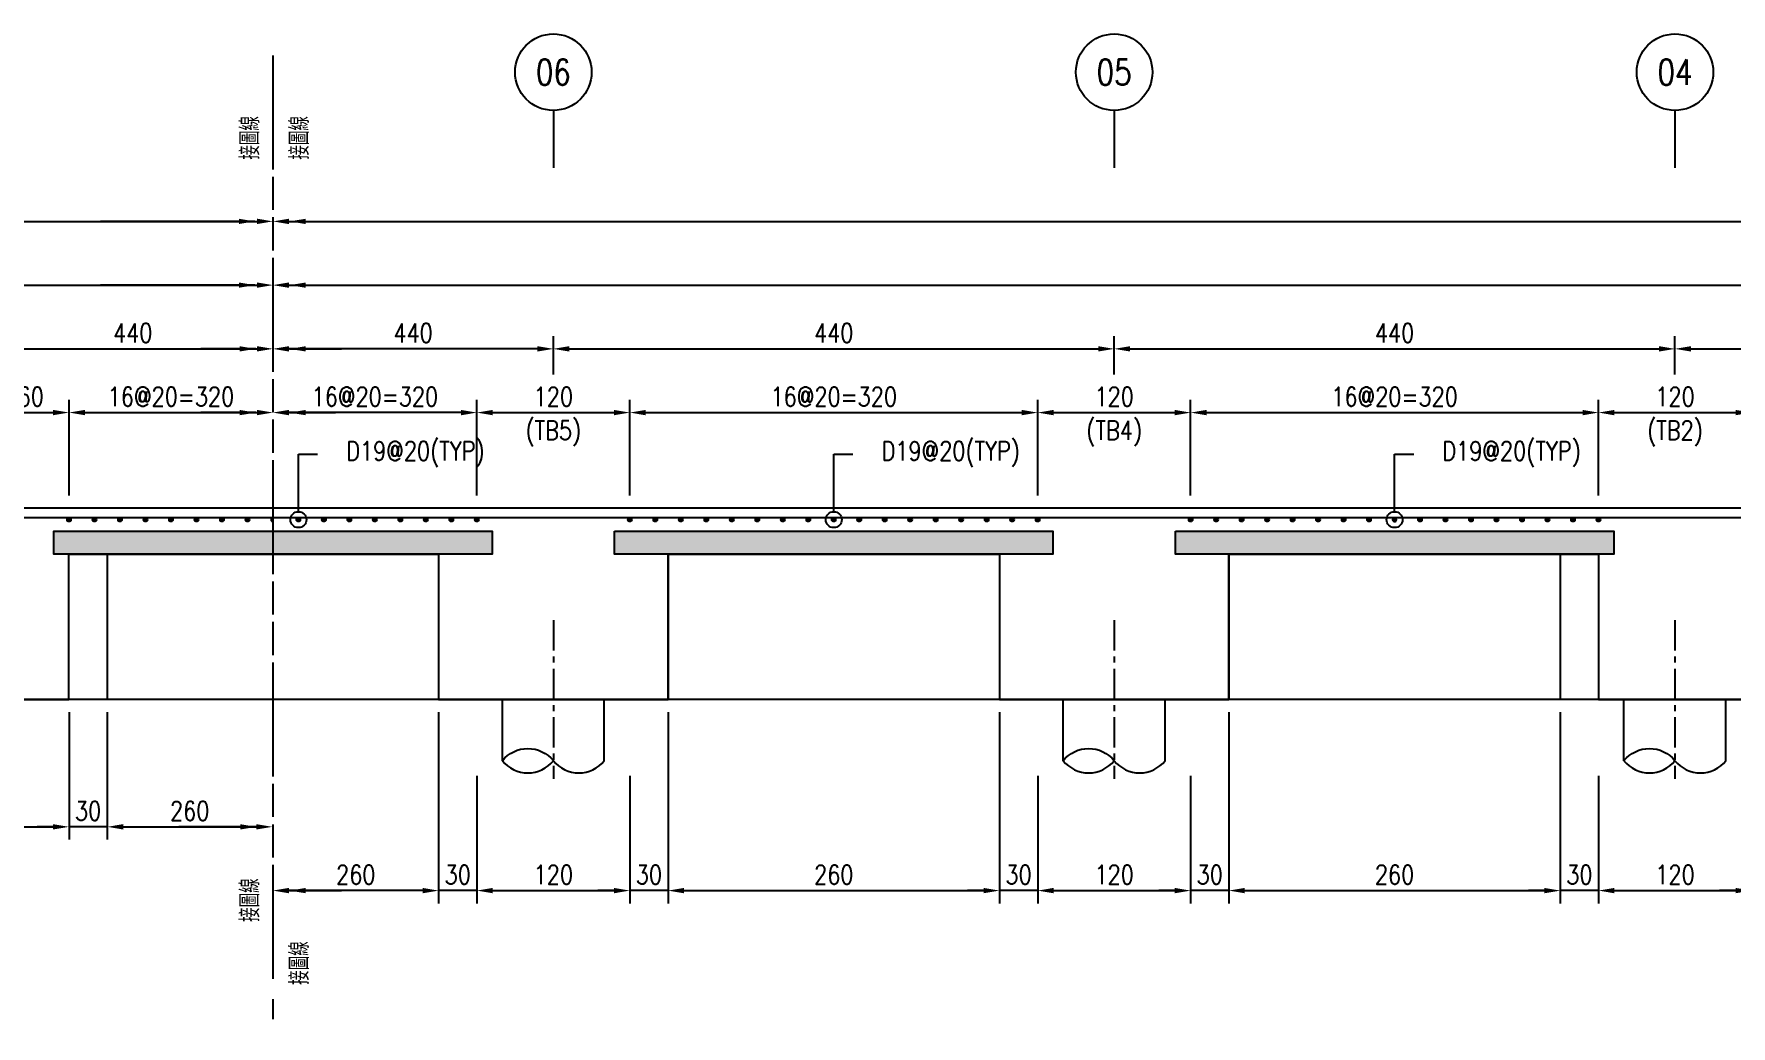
# Model space of a CAD drawing. Extents: x -791 to 13121, y -31587 to 2944.
# Drawn here: x 9637 to 10968, y 909 to 1688 of the extents above; entities that cross this region are included whole.
import ezdxf
from ezdxf import colors
from ezdxf.entities.mleader import LeaderData, LeaderLine
from ezdxf.enums import TextEntityAlignment as Align
from ezdxf.math import Vec2, Vec3

# ---------------------------------------------------------------- set-up
doc = ezdxf.new("R2010")
doc.units = 0
doc.header["$LTSCALE"] = 0.05
doc.linetypes.add('CENTER', pattern=[50.8, 31.75, -6.35, 6.35, -6.35])
doc.linetypes.add('PHANTOM', pattern=[63.5, 31.75, -6.35, 6.35, -6.35, 6.35, -6.35])
doc.layers.get('0').update_dxf_attribs({"linetype": 'CONTINUOUS'})
doc.layers.get('Defpoints').update_dxf_attribs({"linetype": 'CONTINUOUS'})
for name, color, linetype in [('HB_0', 7, 'CONTINUOUS'), ('HB_DIM', 1, 'CONTINUOUS'), ('HB_ReBar', 3, 'CONTINUOUS'), ('HB_SYMBOLS', 7, 'CONTINUOUS'), ('HB_TXT_CTEXT', 2, 'CONTINUOUS'), ('底圖', 7, 'CONTINUOUS'), ('預鑄版_HATCH', 253, 'CONTINUOUS')]:
    doc.layers.add(name, color=color, linetype=linetype)
doc.styles.get("Standard").update_dxf_attribs({"font": 'ROMANS.shx', "width": 0.8, "bigfont": 'lchinap.shx'})
doc.dimstyles.new('50cm', dxfattribs={"dimscale": 5, "dimtxt": 3, "dimasz": 2.5, "dimexe": 2, "dimexo": 2, "dimgap": 1, "dimtad": 1, "dimdsep": 46, "dimtxsty": 'Standard', "dimcen": 0, "dimclrt": 2, "dimadec": 0, "dimazin": 0, "dimtfac": 1, "dimtix": 1, "dimtmove": 2, "dimatfit": 3, "dimfxl": 0, "dimtolj": 1, "dimtzin": 0, "dimarcsym": 0})

# ---------------------------------------------------------------- blocks, each defined once
blk = doc.blocks.new('gr_t')
at = {"layer": 'HB_SYMBOLS', "color": 4, "linetype": 'Continuous'}
blk.add_line((0, -6), (0, -15), dxfattribs=at)
blk.add_circle((0, 0), 6, dxfattribs=at)
at = {"layer": 'HB_SYMBOLS', "color": 4, "linetype": 'Continuous', "width": 0.8}
blk.add_attdef('A', text='', height=4.5, dxfattribs=at).set_placement((0, 0), align=Align.MIDDLE)
blk = doc.blocks.new('*D1874')
at = {"layer": 'Defpoints', "color": 0}
for p in [(1100, 275), (660, 245), (1100, 245)]:
    blk.add_point(p, dxfattribs=at)
at = {"layer": 'HB_DIM', "color": 0, "lineweight": -2}
for p, q in [((660, 255), (660, 285)), ((1100, 255), (1100, 285)), ((672.5, 275), (1087.5, 275))]:
    blk.add_line(p, q, dxfattribs=at)
at = {"layer": 'HB_DIM', "color": 0}
for points in [[(672.5, 277.1), (672.5, 272.9), (660, 275)], [(1087.5, 277.1), (1087.5, 272.9), (1100, 275)]]:
    blk.add_solid(points, dxfattribs=at)
at = {"layer": 'HB_DIM', "color": 2, "insert": (880, 287.5), "char_height": 15, "attachment_point": 5}
blk.add_mtext('\\A1;440', dxfattribs=at)
blk = doc.blocks.new('*D1875')
at = {"layer": 'Defpoints', "color": 0}
for p in [(660, 275), (220, 245), (660, 245)]:
    blk.add_point(p, dxfattribs=at)
at = {"layer": 'HB_DIM', "color": 0, "lineweight": -2}
for p, q in [((220, 255), (220, 285)), ((660, 255), (660, 285)), ((232.5, 275), (647.5, 275))]:
    blk.add_line(p, q, dxfattribs=at)
at = {"layer": 'HB_DIM', "color": 0}
for points in [[(232.5, 277.1), (232.5, 272.9), (220, 275)], [(647.5, 277.1), (647.5, 272.9), (660, 275)]]:
    blk.add_solid(points, dxfattribs=at)
at = {"layer": 'HB_DIM', "color": 2, "insert": (440, 287.5), "char_height": 15, "attachment_point": 5}
blk.add_mtext('\\A1;440', dxfattribs=at)
blk = doc.blocks.new('*D1876')
at = {"layer": 'Defpoints', "color": 0}
for p in [(160, -50), (280, -50), (280, -150)]:
    blk.add_point(p, dxfattribs=at)
at = {"layer": 'HB_DIM', "color": 0, "lineweight": -2}
for p, q in [((160, -60), (160, -160)), ((280, -60), (280, -160)), ((172.5, -150), (267.5, -150))]:
    blk.add_line(p, q, dxfattribs=at)
at = {"layer": 'HB_DIM', "color": 0}
for points in [[(172.5, -147.9), (172.5, -152.1), (160, -150)], [(267.5, -147.9), (267.5, -152.1), (280, -150)]]:
    blk.add_solid(points, dxfattribs=at)
at = {"layer": 'HB_DIM', "color": 2, "insert": (220, -137.5), "char_height": 15, "attachment_point": 5}
blk.add_mtext('\\A1;120', dxfattribs=at)
blk = doc.blocks.new('*D1877')
at = {"layer": 'Defpoints', "color": 0}
for p in [(130, 0), (160, -50), (130, -150)]:
    blk.add_point(p, dxfattribs=at)
at = {"layer": 'HB_DIM', "color": 0, "lineweight": -2}
for p, q in [((130, -10), (130, -160)), ((160, -60), (160, -160)), ((117.5, -150), (105, -150)), ((160, -150), (130, -150)), ((172.5, -150), (185, -150))]:
    blk.add_line(p, q, dxfattribs=at)
at = {"layer": 'HB_DIM', "color": 0}
for points in [[(117.5, -147.9), (117.5, -152.1), (130, -150)], [(172.5, -147.9), (172.5, -152.1), (160, -150)]]:
    blk.add_solid(points, dxfattribs=at)
at = {"layer": 'HB_DIM', "color": 2, "insert": (145, -137.5), "char_height": 15, "attachment_point": 5}
blk.add_mtext('\\A1;30', dxfattribs=at)
blk = doc.blocks.new('*D1878')
at = {"layer": 'Defpoints', "color": 0}
for p in [(310, 0), (280, -50), (280, -150)]:
    blk.add_point(p, dxfattribs=at)
at = {"layer": 'HB_DIM', "color": 0, "lineweight": -2}
for p, q in [((310, -10), (310, -160)), ((280, -60), (280, -160)), ((267.5, -150), (255, -150)), ((310, -150), (280, -150)), ((322.5, -150), (335, -150))]:
    blk.add_line(p, q, dxfattribs=at)
at = {"layer": 'HB_DIM', "color": 0}
for points in [[(267.5, -147.9), (267.5, -152.1), (280, -150)], [(322.5, -147.9), (322.5, -152.1), (310, -150)]]:
    blk.add_solid(points, dxfattribs=at)
at = {"layer": 'HB_DIM', "color": 2, "insert": (295, -137.5), "char_height": 15, "attachment_point": 5}
blk.add_mtext('\\A1;30', dxfattribs=at)
blk = doc.blocks.new('*D1879')
at = {"layer": 'Defpoints', "color": 0}
for p in [(600, -50), (720, -50), (720, -150)]:
    blk.add_point(p, dxfattribs=at)
at = {"layer": 'HB_DIM', "color": 0, "lineweight": -2}
for p, q in [((600, -60), (600, -160)), ((720, -60), (720, -160)), ((612.5, -150), (707.5, -150))]:
    blk.add_line(p, q, dxfattribs=at)
at = {"layer": 'HB_DIM', "color": 0}
for points in [[(612.5, -147.9), (612.5, -152.1), (600, -150)], [(707.5, -147.9), (707.5, -152.1), (720, -150)]]:
    blk.add_solid(points, dxfattribs=at)
at = {"layer": 'HB_DIM', "color": 2, "insert": (660, -137.5), "char_height": 15, "attachment_point": 5}
blk.add_mtext('\\A1;120', dxfattribs=at)
blk = doc.blocks.new('*D1880')
at = {"layer": 'Defpoints', "color": 0}
for p in [(570, 0), (600, -50), (570, -150)]:
    blk.add_point(p, dxfattribs=at)
at = {"layer": 'HB_DIM', "color": 0, "lineweight": -2}
for p, q in [((570, -10), (570, -160)), ((600, -60), (600, -160)), ((557.5, -150), (545, -150)), ((600, -150), (570, -150)), ((612.5, -150), (625, -150))]:
    blk.add_line(p, q, dxfattribs=at)
at = {"layer": 'HB_DIM', "color": 0}
for points in [[(557.5, -147.9), (557.5, -152.1), (570, -150)], [(612.5, -147.9), (612.5, -152.1), (600, -150)]]:
    blk.add_solid(points, dxfattribs=at)
at = {"layer": 'HB_DIM', "color": 2, "insert": (585, -137.5), "char_height": 15, "attachment_point": 5}
blk.add_mtext('\\A1;30', dxfattribs=at)
blk = doc.blocks.new('*D1881')
at = {"layer": 'Defpoints', "color": 0}
for p in [(750, 0), (720, -50), (720, -150)]:
    blk.add_point(p, dxfattribs=at)
at = {"layer": 'HB_DIM', "color": 0, "lineweight": -2}
for p, q in [((750, -10), (750, -160)), ((720, -60), (720, -160)), ((707.5, -150), (695, -150)), ((750, -150), (720, -150)), ((762.5, -150), (775, -150))]:
    blk.add_line(p, q, dxfattribs=at)
at = {"layer": 'HB_DIM', "color": 0}
for points in [[(707.5, -147.9), (707.5, -152.1), (720, -150)], [(762.5, -147.9), (762.5, -152.1), (750, -150)]]:
    blk.add_solid(points, dxfattribs=at)
at = {"layer": 'HB_DIM', "color": 2, "insert": (735, -137.5), "char_height": 15, "attachment_point": 5}
blk.add_mtext('\\A1;30', dxfattribs=at)
blk = doc.blocks.new('*D1882')
at = {"layer": 'Defpoints', "color": 0}
for p in [(310, 0), (570, 0), (570, -150)]:
    blk.add_point(p, dxfattribs=at)
at = {"layer": 'HB_DIM', "color": 0, "lineweight": -2}
for p, q in [((310, -10), (310, -160)), ((570, -10), (570, -160)), ((322.5, -150), (557.5, -150))]:
    blk.add_line(p, q, dxfattribs=at)
at = {"layer": 'HB_DIM', "color": 0}
for points in [[(322.5, -147.9), (322.5, -152.1), (310, -150)], [(557.5, -147.9), (557.5, -152.1), (570, -150)]]:
    blk.add_solid(points, dxfattribs=at)
at = {"layer": 'HB_DIM', "color": 2, "insert": (440, -137.5), "char_height": 15, "attachment_point": 5}
blk.add_mtext('\\A1;260', dxfattribs=at)
blk = doc.blocks.new('*D1883')
at = {"layer": 'Defpoints', "color": 0}
for p in [(750, 0), (1010, 0), (1010, -150)]:
    blk.add_point(p, dxfattribs=at)
at = {"layer": 'HB_DIM', "color": 0, "lineweight": -2}
for p, q in [((750, -10), (750, -160)), ((1010, -10), (1010, -160)), ((762.5, -150), (997.5, -150))]:
    blk.add_line(p, q, dxfattribs=at)
at = {"layer": 'HB_DIM', "color": 0}
for points in [[(762.5, -147.9), (762.5, -152.1), (750, -150)], [(997.5, -147.9), (997.5, -152.1), (1010, -150)]]:
    blk.add_solid(points, dxfattribs=at)
at = {"layer": 'HB_DIM', "color": 2, "insert": (880, -137.5), "char_height": 15, "attachment_point": 5}
blk.add_mtext('\\A1;260', dxfattribs=at)
blk = doc.blocks.new('*D1884')
at = {"layer": 'Defpoints', "color": 0}
for p in [(1040, 225), (720, 150), (1040, 150)]:
    blk.add_point(p, dxfattribs=at)
at = {"layer": 'HB_DIM', "color": 0, "lineweight": -2}
for p, q in [((720, 160), (720, 235)), ((1040, 160), (1040, 235)), ((732.5, 225), (1027.5, 225))]:
    blk.add_line(p, q, dxfattribs=at)
at = {"layer": 'HB_DIM', "color": 0}
for points in [[(732.5, 227.1), (732.5, 222.9), (720, 225)], [(1027.5, 227.1), (1027.5, 222.9), (1040, 225)]]:
    blk.add_solid(points, dxfattribs=at)
at = {"layer": 'HB_DIM', "color": 2, "insert": (880, 237.5), "char_height": 15, "attachment_point": 5}
blk.add_mtext('\\A1;16@20=320', dxfattribs=at)
blk = doc.blocks.new('ReBarPoint')
at = {"layer": 'HB_0'}
h = blk.add_hatch(color=0, dxfattribs=at)
h.dxf.hatch_style = 1
edge = h.paths.add_edge_path()
edge.add_arc((0, 0), 1.5, 0, 360)
at = {"layer": 'HB_ReBar', "color": 0}
blk.add_circle((0, 0), 1.5, dxfattribs=at)
blk = doc.blocks.new('*D1885')
at = {"layer": 'Defpoints', "color": 0}
for p in [(600, 225), (280, 150), (600, 150)]:
    blk.add_point(p, dxfattribs=at)
at = {"layer": 'HB_DIM', "color": 0, "lineweight": -2}
for p, q in [((280, 160), (280, 235)), ((600, 160), (600, 235)), ((292.5, 225), (587.5, 225))]:
    blk.add_line(p, q, dxfattribs=at)
at = {"layer": 'HB_DIM', "color": 0}
for points in [[(292.5, 227.1), (292.5, 222.9), (280, 225)], [(587.5, 227.1), (587.5, 222.9), (600, 225)]]:
    blk.add_solid(points, dxfattribs=at)
at = {"layer": 'HB_DIM', "color": 2, "insert": (440, 237.5), "char_height": 15, "attachment_point": 5}
blk.add_mtext('\\A1;16@20=320', dxfattribs=at)
blk = doc.blocks.new('*D1886')
at = {"layer": 'Defpoints', "color": 0}
for p in [(280, 225), (160, 150), (280, 150)]:
    blk.add_point(p, dxfattribs=at)
at = {"layer": 'HB_DIM', "color": 0, "lineweight": -2}
for p, q in [((160, 160), (160, 235)), ((280, 160), (280, 235)), ((172.5, 225), (267.5, 225))]:
    blk.add_line(p, q, dxfattribs=at)
at = {"layer": 'HB_DIM', "color": 0}
for points in [[(172.5, 227.1), (172.5, 222.9), (160, 225)], [(267.5, 227.1), (267.5, 222.9), (280, 225)]]:
    blk.add_solid(points, dxfattribs=at)
at = {"layer": 'HB_DIM', "color": 2, "char_height": 15, "attachment_point": 5}
for s, insert in [('\\A1;120', (220, 237.5)), ('\\A1;(TB5)', (220, 208.6))]:
    blk.add_mtext(s, dxfattribs=dict(at, insert=insert))
blk = doc.blocks.new('*D1887')
at = {"layer": 'Defpoints', "color": 0}
for p in [(720, 225), (600, 150), (720, 150)]:
    blk.add_point(p, dxfattribs=at)
at = {"layer": 'HB_DIM', "color": 0, "lineweight": -2}
for p, q in [((600, 160), (600, 235)), ((720, 160), (720, 235)), ((612.5, 225), (707.5, 225))]:
    blk.add_line(p, q, dxfattribs=at)
at = {"layer": 'HB_DIM', "color": 0}
for points in [[(612.5, 227.1), (612.5, 222.9), (600, 225)], [(707.5, 227.1), (707.5, 222.9), (720, 225)]]:
    blk.add_solid(points, dxfattribs=at)
at = {"layer": 'HB_DIM', "color": 2, "char_height": 15, "attachment_point": 5}
for s, insert in [('\\A1;120', (660, 237.5)), ('\\A1;(TB4)', (660, 208.6))]:
    blk.add_mtext(s, dxfattribs=dict(at, insert=insert))
blk = doc.blocks.new('80cm直樁')
at = {"layer": 'HB_0', "linetype": 'Continuous'}
for p, q in [((-40, -48.1), (-40, 0)), ((40, -48.1), (40, 0))]:
    blk.add_line(p, q, dxfattribs=at)
for points in [[(-40, -48.1, -0.48), (0, -48.1, 0.48), (40, -48.1, 0.48)], [(-40, -48.1, 0.48), (0, -48.1, 0.48)]]:
    blk.add_lwpolyline(points, format="xyb", dxfattribs=at)
at = {"layer": 'HB_DIM', "color": 1, "linetype": 'CENTER', "ltscale": 15}
blk.add_line((0, 62.2), (0, -62.2), dxfattribs=at)
blk = doc.blocks.new('*D1888')
at = {"layer": 'Defpoints', "color": 0}
for p in [(2528, 325), (0, 150), (2528, 150)]:
    blk.add_point(p, dxfattribs=at)
at = {"layer": 'HB_DIM', "color": 0, "lineweight": -2}
for p, q in [((2528, 160), (2528, 335)), ((12.5, 325), (2515.5, 325))]:
    blk.add_line(p, q, dxfattribs=at)
at = {"layer": 'HB_DIM', "color": 0}
for points in [[(12.5, 327.1), (12.5, 322.9), (0, 325)], [(2515.5, 327.1), (2515.5, 322.9), (2528, 325)]]:
    blk.add_solid(points, dxfattribs=at)
at = {"layer": 'HB_DIM', "color": 2, "insert": (1754.7, 337.5), "char_height": 15, "attachment_point": 5}
blk.add_mtext('\\A1;4197', dxfattribs=at)
blk = doc.blocks.new('*D1889')
at = {"layer": 'Defpoints', "color": 0}
for p in [(2530, 375), (0, 150), (2530, 150)]:
    blk.add_point(p, dxfattribs=at)
at = {"layer": 'HB_DIM', "color": 0, "lineweight": -2}
for p, q in [((12.5, 375), (2517.5, 375)), ((2530, 160), (2530, 385))]:
    blk.add_line(p, q, dxfattribs=at)
at = {"layer": 'HB_DIM', "color": 0}
for points in [[(12.5, 377.1), (12.5, 372.9), (0, 375)], [(2517.5, 377.1), (2517.5, 372.9), (2530, 375)]]:
    blk.add_solid(points, dxfattribs=at)
at = {"layer": 'HB_DIM', "color": 2, "insert": (1754.2, 387.5), "char_height": 15, "attachment_point": 5}
blk.add_mtext('\\A1;4200', dxfattribs=at)
blk = doc.blocks.new('*D1891')
at = {"layer": 'Defpoints', "color": 0}
for p in [(1540, 275), (1100, 245), (1540, 225)]:
    blk.add_point(p, dxfattribs=at)
at = {"layer": 'HB_DIM', "color": 0, "lineweight": -2}
for p, q in [((1100, 255), (1100, 285)), ((1540, 235), (1540, 285)), ((1112.5, 275), (1527.5, 275))]:
    blk.add_line(p, q, dxfattribs=at)
at = {"layer": 'HB_DIM', "color": 0}
for points in [[(1112.5, 277.1), (1112.5, 272.9), (1100, 275)], [(1527.5, 277.1), (1527.5, 272.9), (1540, 275)]]:
    blk.add_solid(points, dxfattribs=at)
at = {"layer": 'HB_DIM', "color": 2, "insert": (1320, 287.5), "char_height": 15, "attachment_point": 5}
blk.add_mtext('\\A1;440', dxfattribs=at)
blk = doc.blocks.new('*D1894')
at = {"layer": 'Defpoints', "color": 0}
for p in [(1040, -50), (1160, -50), (1160, -150)]:
    blk.add_point(p, dxfattribs=at)
at = {"layer": 'HB_DIM', "color": 0, "lineweight": -2}
for p, q in [((1040, -60), (1040, -160)), ((1160, -60), (1160, -160)), ((1052.5, -150), (1147.5, -150))]:
    blk.add_line(p, q, dxfattribs=at)
at = {"layer": 'HB_DIM', "color": 0}
for points in [[(1052.5, -147.9), (1052.5, -152.1), (1040, -150)], [(1147.5, -147.9), (1147.5, -152.1), (1160, -150)]]:
    blk.add_solid(points, dxfattribs=at)
at = {"layer": 'HB_DIM', "color": 2, "insert": (1100, -137.5), "char_height": 15, "attachment_point": 5}
blk.add_mtext('\\A1;120', dxfattribs=at)
blk = doc.blocks.new('*D1895')
at = {"layer": 'Defpoints', "color": 0}
for p in [(1010, 0), (1040, -50), (1010, -150)]:
    blk.add_point(p, dxfattribs=at)
at = {"layer": 'HB_DIM', "color": 0, "lineweight": -2}
for p, q in [((1010, -10), (1010, -160)), ((1040, -60), (1040, -160)), ((997.5, -150), (985, -150)), ((1040, -150), (1010, -150)), ((1052.5, -150), (1065, -150))]:
    blk.add_line(p, q, dxfattribs=at)
at = {"layer": 'HB_DIM', "color": 0}
for points in [[(997.5, -147.9), (997.5, -152.1), (1010, -150)], [(1052.5, -147.9), (1052.5, -152.1), (1040, -150)]]:
    blk.add_solid(points, dxfattribs=at)
at = {"layer": 'HB_DIM', "color": 2, "insert": (1025, -137.5), "char_height": 15, "attachment_point": 5}
blk.add_mtext('\\A1;30', dxfattribs=at)
blk = doc.blocks.new('*D1896')
at = {"layer": 'Defpoints', "color": 0}
for p in [(1190, 0), (1160, -50), (1160, -150)]:
    blk.add_point(p, dxfattribs=at)
at = {"layer": 'HB_DIM', "color": 0, "lineweight": -2}
for p, q in [((1190, -10), (1190, -160)), ((1160, -60), (1160, -160)), ((1147.5, -150), (1135, -150)), ((1190, -150), (1160, -150)), ((1202.5, -150), (1215, -150))]:
    blk.add_line(p, q, dxfattribs=at)
at = {"layer": 'HB_DIM', "color": 0}
for points in [[(1147.5, -147.9), (1147.5, -152.1), (1160, -150)], [(1202.5, -147.9), (1202.5, -152.1), (1190, -150)]]:
    blk.add_solid(points, dxfattribs=at)
at = {"layer": 'HB_DIM', "color": 2, "insert": (1175, -137.5), "char_height": 15, "attachment_point": 5}
blk.add_mtext('\\A1;30', dxfattribs=at)
blk = doc.blocks.new('*D1868')
at = {"layer": 'Defpoints', "color": 0}
for p in [(0, 225), (0, 150), (160, 150)]:
    blk.add_point(p, dxfattribs=at)
at = {"layer": 'HB_DIM', "color": 0, "lineweight": -2}
for p, q in [((160, 160), (160, 235)), ((147.5, 225), (12.5, 225))]:
    blk.add_line(p, q, dxfattribs=at)
at = {"layer": 'HB_DIM', "color": 0}
for points in [[(12.5, 227.1), (12.5, 222.9), (0, 225)], [(147.5, 227.1), (147.5, 222.9), (160, 225)]]:
    blk.add_solid(points, dxfattribs=at)
at = {"layer": 'HB_DIM', "color": 2, "insert": (80, 237.5), "char_height": 15, "attachment_point": 5}
blk.add_mtext('\\A1;16@20=320', dxfattribs=at)
blk = doc.blocks.new('*D1869')
at = {"layer": 'Defpoints', "color": 0}
for p in [(0, 275), (220, 245), (0, 150)]:
    blk.add_point(p, dxfattribs=at)
at = {"layer": 'HB_DIM', "color": 0, "lineweight": -2}
for p, q in [((220, 255), (220, 285)), ((207.5, 275), (12.5, 275))]:
    blk.add_line(p, q, dxfattribs=at)
at = {"layer": 'HB_DIM', "color": 0}
for points in [[(12.5, 277.1), (12.5, 272.9), (0, 275)], [(207.5, 277.1), (207.5, 272.9), (220, 275)]]:
    blk.add_solid(points, dxfattribs=at)
at = {"layer": 'HB_DIM', "color": 2, "insert": (110, 287.5), "char_height": 15, "attachment_point": 5}
blk.add_mtext('\\A1;440', dxfattribs=at)
blk = doc.blocks.new('*D1870')
at = {"layer": 'Defpoints', "color": 0}
for p in [(130, 0), (0, -150), (0, -150)]:
    blk.add_point(p, dxfattribs=at)
at = {"layer": 'HB_DIM', "color": 0, "lineweight": -2}
for p, q in [((130, -10), (130, -160)), ((117.5, -150), (12.5, -150))]:
    blk.add_line(p, q, dxfattribs=at)
at = {"layer": 'HB_DIM', "color": 0}
for points in [[(12.5, -147.9), (12.5, -152.1), (0, -150)], [(117.5, -147.9), (117.5, -152.1), (130, -150)]]:
    blk.add_solid(points, dxfattribs=at)
at = {"layer": 'HB_DIM', "color": 2, "insert": (65, -137.5), "char_height": 15, "attachment_point": 5}
blk.add_mtext('\\A1;260', dxfattribs=at)
blk = doc.blocks.new('*D1871')
at = {"layer": 'Defpoints', "color": 0}
for p in [(1160, 225), (1040, 150), (1160, 150)]:
    blk.add_point(p, dxfattribs=at)
at = {"layer": 'HB_DIM', "color": 0, "lineweight": -2}
for p, q in [((1040, 160), (1040, 235)), ((1160, 160), (1160, 235)), ((1052.5, 225), (1147.5, 225))]:
    blk.add_line(p, q, dxfattribs=at)
at = {"layer": 'HB_DIM', "color": 0}
for points in [[(1052.5, 227.1), (1052.5, 222.9), (1040, 225)], [(1147.5, 227.1), (1147.5, 222.9), (1160, 225)]]:
    blk.add_solid(points, dxfattribs=at)
at = {"layer": 'HB_DIM', "color": 2, "char_height": 15, "attachment_point": 5}
for s, insert in [('\\A1;120', (1100, 237.5)), ('\\A1;(TB2)', (1100, 208.6))]:
    blk.add_mtext(s, dxfattribs=dict(at, insert=insert))
blk = doc.blocks.new('_DotBlank')
at = {"color": 0, "linetype": 'ByBlock', "lineweight": -2}
blk.add_line((-0.5, 0), (-1, 0), dxfattribs=at)
blk.add_circle((0, 0), 0.5, dxfattribs=at)
blk = doc.blocks.new('*D788')
at = {"layer": 'Defpoints', "color": 0}
for p in [(9824.1, 1490.7), (7275.1, 1315.7), (9824.1, 1315.7)]:
    blk.add_point(p, dxfattribs=at)
at = {"layer": 'HB_DIM', "color": 0, "lineweight": -2}
for p, q in [((7275.1, 1325.7), (7275.1, 1500.7)), ((7287.6, 1490.7), (9811.6, 1490.7))]:
    blk.add_line(p, q, dxfattribs=at)
at = {"layer": 'HB_DIM', "color": 0}
for points in [[(7287.6, 1492.8), (7287.6, 1488.6), (7275.1, 1490.7)], [(9811.6, 1492.8), (9811.6, 1488.6), (9824.1, 1490.7)]]:
    blk.add_solid(points, dxfattribs=at)
at = {"layer": 'HB_DIM', "color": 2, "insert": (8504.1, 1503.2), "char_height": 15, "attachment_point": 5}
blk.add_mtext('\\A1;4197', dxfattribs=at)
blk = doc.blocks.new('*D790')
at = {"layer": 'Defpoints', "color": 0}
for p in [(9824.1, 1540.7), (7274.1, 1315.7), (9824.1, 1315.7)]:
    blk.add_point(p, dxfattribs=at)
at = {"layer": 'HB_DIM', "color": 0, "lineweight": -2}
for p, q in [((7274.1, 1325.7), (7274.1, 1550.7)), ((7286.6, 1540.7), (9811.6, 1540.7))]:
    blk.add_line(p, q, dxfattribs=at)
at = {"layer": 'HB_DIM', "color": 0}
for points in [[(7286.6, 1542.8), (7286.6, 1538.6), (7274.1, 1540.7)], [(9811.6, 1542.8), (9811.6, 1538.6), (9824.1, 1540.7)]]:
    blk.add_solid(points, dxfattribs=at)
at = {"layer": 'HB_DIM', "color": 2, "insert": (8504.6, 1553.2), "char_height": 15, "attachment_point": 5}
blk.add_mtext('\\A1;4200', dxfattribs=at)
blk = doc.blocks.new('*D810')
at = {"layer": 'Defpoints', "color": 0}
for p in [(9544.1, 1165.7), (9664.1, 1165.7), (9664.1, 1065.7)]:
    blk.add_point(p, dxfattribs=at)
at = {"layer": 'HB_DIM', "color": 0, "lineweight": -2}
for p, q in [((9544.1, 1155.7), (9544.1, 1055.7)), ((9664.1, 1155.7), (9664.1, 1055.7)), ((9556.6, 1065.7), (9651.6, 1065.7))]:
    blk.add_line(p, q, dxfattribs=at)
at = {"layer": 'HB_DIM', "color": 0}
for points in [[(9556.6, 1067.8), (9556.6, 1063.6), (9544.1, 1065.7)], [(9651.6, 1067.8), (9651.6, 1063.6), (9664.1, 1065.7)]]:
    blk.add_solid(points, dxfattribs=at)
at = {"layer": 'HB_DIM', "color": 2, "insert": (9604.1, 1078.2), "char_height": 15, "attachment_point": 5}
blk.add_mtext('\\A1;120', dxfattribs=at)
blk = doc.blocks.new('*D812')
at = {"layer": 'Defpoints', "color": 0}
for p in [(9664.1, 1165.7), (9694.1, 1165.7), (9664.1, 1065.7)]:
    blk.add_point(p, dxfattribs=at)
at = {"layer": 'HB_DIM', "color": 0, "lineweight": -2}
for p, q in [((9664.1, 1155.7), (9664.1, 1055.7)), ((9694.1, 1155.7), (9694.1, 1055.7)), ((9651.6, 1065.7), (9639.1, 1065.7)), ((9694.1, 1065.7), (9664.1, 1065.7)), ((9706.6, 1065.7), (9719.1, 1065.7))]:
    blk.add_line(p, q, dxfattribs=at)
at = {"layer": 'HB_DIM', "color": 0}
for points in [[(9651.6, 1067.8), (9651.6, 1063.6), (9664.1, 1065.7)], [(9706.6, 1067.8), (9706.6, 1063.6), (9694.1, 1065.7)]]:
    blk.add_solid(points, dxfattribs=at)
at = {"layer": 'HB_DIM', "color": 2, "insert": (9679.1, 1078.2), "char_height": 15, "attachment_point": 5}
blk.add_mtext('\\A1;30', dxfattribs=at)
blk = doc.blocks.new('*D787')
at = {"layer": 'Defpoints', "color": 0}
for p in [(9664.1, 1390.7), (9604.1, 1315.7), (9664.1, 1315.7)]:
    blk.add_point(p, dxfattribs=at)
at = {"layer": 'HB_DIM', "color": 0, "lineweight": -2}
for p, q in [((9604.1, 1325.7), (9604.1, 1400.7)), ((9664.1, 1325.7), (9664.1, 1400.7)), ((9616.6, 1390.7), (9651.6, 1390.7))]:
    blk.add_line(p, q, dxfattribs=at)
at = {"layer": 'HB_DIM', "color": 0}
for points in [[(9616.6, 1392.8), (9616.6, 1388.6), (9604.1, 1390.7)], [(9651.6, 1392.8), (9651.6, 1388.6), (9664.1, 1390.7)]]:
    blk.add_solid(points, dxfattribs=at)
at = {"layer": 'HB_DIM', "color": 2, "insert": (9634.1, 1403.2), "char_height": 15, "attachment_point": 5}
blk.add_mtext('\\A1;60', dxfattribs=at)
blk = doc.blocks.new('*D762')
at = {"layer": 'Defpoints', "color": 0}
for p in [(9824.1, 1440.7), (9604.1, 1315.7), (9824.1, 1316.3)]:
    blk.add_point(p, dxfattribs=at)
at = {"layer": 'HB_DIM', "color": 0, "lineweight": -2}
for p, q in [((9604.1, 1325.7), (9604.1, 1450.7)), ((9616.6, 1440.7), (9811.6, 1440.7))]:
    blk.add_line(p, q, dxfattribs=at)
at = {"layer": 'HB_DIM', "color": 0}
for points in [[(9616.6, 1442.8), (9616.6, 1438.6), (9604.1, 1440.7)], [(9811.6, 1442.8), (9811.6, 1438.6), (9824.1, 1440.7)]]:
    blk.add_solid(points, dxfattribs=at)
at = {"layer": 'HB_DIM', "color": 2, "insert": (9714.1, 1453.2), "char_height": 15, "attachment_point": 5}
blk.add_mtext('\\A1;440', dxfattribs=at)
blk = doc.blocks.new('*D763')
at = {"layer": 'Defpoints', "color": 0}
for p in [(9824.1, 1390.7), (9664.1, 1315.7), (9824.1, 1315.7)]:
    blk.add_point(p, dxfattribs=at)
at = {"layer": 'HB_DIM', "color": 0, "lineweight": -2}
for p, q in [((9664.1, 1325.7), (9664.1, 1400.7)), ((9676.6, 1390.7), (9811.6, 1390.7))]:
    blk.add_line(p, q, dxfattribs=at)
at = {"layer": 'HB_DIM', "color": 0}
for points in [[(9676.6, 1392.8), (9676.6, 1388.6), (9664.1, 1390.7)], [(9811.6, 1392.8), (9811.6, 1388.6), (9824.1, 1390.7)]]:
    blk.add_solid(points, dxfattribs=at)
at = {"layer": 'HB_DIM', "color": 2, "insert": (9744.1, 1403.2), "char_height": 15, "attachment_point": 5}
blk.add_mtext('\\A1;16@20=320', dxfattribs=at)
blk = doc.blocks.new('*D764')
at = {"layer": 'Defpoints', "color": 0}
for p in [(9694.1, 1165.7), (9823.5, 1165.7), (9823.5, 1065.7)]:
    blk.add_point(p, dxfattribs=at)
at = {"layer": 'HB_DIM', "color": 0, "lineweight": -2}
for p, q in [((9694.1, 1155.7), (9694.1, 1055.7)), ((9706.6, 1065.7), (9811, 1065.7))]:
    blk.add_line(p, q, dxfattribs=at)
at = {"layer": 'HB_DIM', "color": 0}
for points in [[(9706.6, 1067.8), (9706.6, 1063.6), (9694.1, 1065.7)], [(9811, 1067.8), (9811, 1063.6), (9823.5, 1065.7)]]:
    blk.add_solid(points, dxfattribs=at)
at = {"layer": 'HB_DIM', "color": 2, "insert": (9758.8, 1078.2), "char_height": 15, "attachment_point": 5}
blk.add_mtext('\\A1;260', dxfattribs=at)
blk = doc.blocks.new('斷面圖B右')
at = {"layer": 'HB_0'}
h = blk.add_hatch(color=3, dxfattribs=at)
h.dxf.hatch_style = 1
edge = h.paths.add_edge_path()
edge.add_line((880, 139.5), (880, 142.5))
edge.add_arc((880, 141), 1.5, 89.999925, 270.000075)
h = blk.add_hatch(color=3, dxfattribs=at)
h.dxf.hatch_style = 1
h.paths.add_polyline_path([(880, 139.5, 1), (880, 142.5)])
at = {"layer": '預鑄版_HATCH', "linetype": 'Continuous'}
h = blk.add_hatch(color=256, dxfattribs=at)
h.dxf.hatch_style = 2
h.paths.add_polyline_path([(172, 114), (172, 132), (0, 132), (0, 114)])
h = blk.add_hatch(color=256, dxfattribs=at)
h.dxf.hatch_style = 2
h.paths.add_polyline_path([(268, 132), (612, 132), (612, 114), (268, 114)])
h = blk.add_hatch(color=256, dxfattribs=at)
h.dxf.hatch_style = 2
h.paths.add_polyline_path([(708, 132), (1052, 132), (1052, 114), (708, 114)])
at = {"layer": 'HB_0', "color": 252}
for p, q in [((130, 114), (130, 0)), ((310, 114), (310, 0)), ((570, 114), (570, 0)), ((750, 114), (750, 0)), ((1010, 114), (1010, 0))]:
    blk.add_line(p, q, dxfattribs=at)
at = {"layer": 'HB_0', "color": 4}
for points in [[(0, 114), (130, 114), (130, 0), (310, 0), (310, 114), (570, 114), (570, 0), (750, 0), (750, 114), (880, 114), (1040, 114), (1040, 0), (1160, 0)], [(2488, 150), (0, 150)]]:
    blk.add_lwpolyline(points, dxfattribs=at)
at = {"layer": 'HB_0', "color": 7, "linetype": 'Continuous'}
blk.add_lwpolyline([(0, 132), (172, 132), (172, 114), (0, 114)], dxfattribs=at)
for points in [[(268, 132), (612, 132), (612, 114), (268, 114)], [(708, 132), (1052, 132), (1052, 114), (708, 114)]]:
    blk.add_lwpolyline(points, close=True, dxfattribs=at)
at = {"layer": 'HB_0'}
blk.add_lwpolyline([(2488, 114), (2488, 0), (0, 0)], dxfattribs=at)
at = {"layer": 'HB_DIM', "color": 4, "linetype": 'PHANTOM', "ltscale": 50}
blk.add_line((0, 495.157), (0, -256.27), dxfattribs=at)
at = {"layer": 'HB_ReBar'}
blk.add_lwpolyline([(2400, 142.5), (2400, 142.5), (0, 142.5)], dxfattribs=at)
for start, end in [(89.999925, 270.000075), (270.000075, 89.999925)]:
    blk.add_arc((880, 141), 1.5, start, end, dxfattribs=at)
at = {"layer": 'HB_0'}
for p in [(220, 0), (660, 0), (1100, 0)]:
    blk.add_blockref('80cm直樁', p, dxfattribs=at)
at = {"layer": 'HB_ReBar'}
for p in [(20, 141), (40, 141), (60, 141), (80, 141), (100, 141), (120, 141), (140, 141), (160, 141), (280, 141), (300, 141), (320, 141), (340, 141), (360, 141), (380, 141), (400, 141), (420, 141), (440, 141), (460, 141), (480, 141), (500, 141), (520, 141), (540, 141), (560, 141), (580, 141), (600, 141), (720, 141), (740, 141), (760, 141), (780, 141), (800, 141), (820, 141), (840, 141), (860, 141), (900, 141), (920, 141), (940, 141), (960, 141), (980, 141), (1000, 141), (1020, 141), (1040, 141)]:
    blk.add_blockref('ReBarPoint', p, dxfattribs=at)
at = {"layer": '底圖'}
ref = blk.add_blockref('gr_t', (220, 492.059), dxfattribs=dict(at, xscale=5, yscale=5, zscale=5))
ref.add_attrib('A', '06', dxfattribs={"layer": 'HB_SYMBOLS', "color": 4, "linetype": 'Continuous', "height": 20, "width": 0.8}).set_placement((220, 492.059), align=Align.MIDDLE)
ref = blk.add_blockref('gr_t', (660, 492.059), dxfattribs=dict(at, xscale=5, yscale=5, zscale=5))
ref.add_attrib('A', '05', dxfattribs={"layer": 'HB_SYMBOLS', "color": 4, "linetype": 'Continuous', "height": 20, "width": 0.8}).set_placement((660, 492.059), align=Align.MIDDLE)
ref = blk.add_blockref('gr_t', (1100, 492.059), dxfattribs=dict(at, xscale=5, yscale=5, zscale=5))
ref.add_attrib('A', '04', dxfattribs={"layer": 'HB_SYMBOLS', "color": 4, "linetype": 'Continuous', "height": 20, "width": 0.8}).set_placement((1100, 492.059), align=Align.MIDDLE)
at = {"layer": 'HB_TXT_CTEXT', "linetype": 'Continuous', "width": 0.8}
for p in [(20, 440.534, 0), (19.985, -206.83, 0)]:
    blk.add_text('接圖線', height=15, rotation=90, dxfattribs=at).set_placement(p, align=Align.MIDDLE)
at = {"layer": 'HB_DIM'}
for base, p2, text, picture, middle in [((2530, 375), (2530, 150), '4200', '*D1889', (1754.241, 387.5)), ((2528, 325), (2528, 150), '4197', '*D1888', (1754.694, 337.5))]:
    dim = blk.add_linear_dim(base=base, p1=(0, 150), p2=p2, text=text, dimstyle='50cm', override={"dimse1": 1}, dxfattribs=at)
    dim.commit()
    dim.dimension.update_dxf_attribs({"geometry": picture, "text_midpoint": middle, "dimtype": 160})
for base, p1, p2, text, override, picture, middle in [((0, 275), (220, 245), (0, 150), '440', {"dimse2": 1}, '*D1869', (110, 287.5)), ((0, 225), (160, 150), (0, 150), '16@20=320', {"dimse1": 0, "dimse2": 1}, '*D1868', (80, 237.5)), ((0, -150), (130, 0), (0, -150), '260', {"dimse2": 1}, '*D1870', (65, -137.5))]:
    dim = blk.add_linear_dim(base=base, p1=p1, p2=p2, text=text, dimstyle='50cm', override=override, dxfattribs=at)
    dim.commit()
    dim.dimension.update_dxf_attribs({"geometry": picture, "text_midpoint": middle})
for base, p1, p2, picture, middle in [((660, 275), (220, 245), (660, 245), '*D1875', (440, 287.5)), ((1100, 275), (660, 245), (1100, 245), '*D1874', (880, 287.5)), ((1540, 275), (1100, 245), (1540, 225), '*D1891', (1320, 287.5)), ((130, -150), (160, -50), (130, 0), '*D1877', (145, -137.5)), ((280, -150), (310, 0), (280, -50), '*D1878', (295, -137.5)), ((570, -150), (310, 0), (570, 0), '*D1882', (440, -137.5)), ((570, -150), (600, -50), (570, 0), '*D1880', (585, -137.5)), ((720, -150), (750, 0), (720, -50), '*D1881', (735, -137.5)), ((1010, -150), (750, 0), (1010, 0), '*D1883', (880, -137.5)), ((1010, -150), (1040, -50), (1010, 0), '*D1895', (1025, -137.5)), ((1160, -150), (1190, 0), (1160, -50), '*D1896', (1175, -137.5)), ((280, -150), (160, -50), (280, -50), '*D1876', (220, -137.5)), ((720, -150), (600, -50), (720, -50), '*D1879', (660, -137.5)), ((1160, -150), (1040, -50), (1160, -50), '*D1894', (1100, -137.5))]:
    dim = blk.add_linear_dim(base=base, p1=p1, p2=p2, dimstyle='50cm', dxfattribs=at)
    dim.commit()
    dim.dimension.update_dxf_attribs({"geometry": picture, "text_midpoint": middle})
for base, p1, p2, text, picture, middle in [((280, 225), (160, 150), (280, 150), '<>\\X(TB5)', '*D1886', (220, 225)), ((600, 225), (280, 150), (600, 150), '16@20=<>', '*D1885', (440, 237.5)), ((720, 225), (600, 150), (720, 150), '<>\\X(TB4)', '*D1887', (660, 225)), ((1040, 225), (720, 150), (1040, 150), '16@20=<>', '*D1884', (880, 237.5)), ((1160, 225), (1040, 150), (1160, 150), '<>\\X(TB2)', '*D1871', (1100, 225))]:
    dim = blk.add_linear_dim(base=base, p1=p1, p2=p2, text=text, dimstyle='50cm', dxfattribs=at)
    dim.commit()
    dim.dimension.update_dxf_attribs({"geometry": picture, "text_midpoint": middle})
for points in [[(13.11, 375), (60.62, 375)], [(13.11, 325), (60.62, 325)], [(13.055, 275), (53.764, 275)], [(13.055, 225), (49.137, 225)], [(13.055, -150), (53.764, -150)]]:
    blk.add_leader(points, dimstyle='50cm', override={"dimse2": 1}, dxfattribs=at)
ml = blk.add_multileader_mtext('Standard', dxfattribs=at)
ml.set_content('D19@20(TYP)', color=2)
ml.set_leader_properties(color=1)
ml.set_arrow_properties(name='DOTBLANK')
ml.build(insert=Vec2(0, 0))
ml.multileader.update_dxf_attribs({"dogleg_length": 3, "arrow_head_size": 12.5, "scale": 5})
ctx = ml.context
ctx.base_point, ctx.scale, ctx.char_height, ctx.arrow_head_size, ctx.landing_gap_size, ctx.plane_origin = Vec3(35, 192.393), 5, 15, 12.5, 15, Vec3(20, 141)
ctx.text_align_type = 2
notes = []
notes.append((ctx, [(0, (1, 1, 0), (20, 192.393), (1, 0), 15, [(0, [(20, 141)], 0, [])])]))
ctx.mtext.insert, ctx.mtext.alignment, ctx.mtext.flow_direction = Vec3(166, 202.393), 3, 5
ml = blk.add_multileader_mtext('Standard', dxfattribs=at)
ml.set_content('D19@20(TYP)', color=2)
ml.set_leader_properties(color=1)
ml.set_arrow_properties(name='DOTBLANK')
ml.build(insert=Vec2(0, 0))
ml.multileader.update_dxf_attribs({"dogleg_length": 3, "arrow_head_size": 12.5, "scale": 5})
ctx = ml.context
ctx.base_point, ctx.scale, ctx.char_height, ctx.arrow_head_size, ctx.landing_gap_size, ctx.plane_origin = Vec3(455, 192.393), 5, 15, 12.5, 15, Vec3(440, 141)
ctx.text_align_type = 2
notes.append((ctx, [(0, (1, 1, 0), (440, 192.393), (1, 0), 15, [(0, [(440, 141)], 0, [])])]))
ctx.mtext.insert, ctx.mtext.alignment, ctx.mtext.flow_direction = Vec3(586, 202.393), 3, 5
ml = blk.add_multileader_mtext('Standard', dxfattribs=at)
ml.set_content('D19@20(TYP)', color=2)
ml.set_leader_properties(color=1)
ml.set_arrow_properties(name='DOTBLANK')
ml.build(insert=Vec2(0, 0))
ml.multileader.update_dxf_attribs({"dogleg_length": 3, "arrow_head_size": 12.5, "scale": 5})
ctx = ml.context
ctx.base_point, ctx.scale, ctx.char_height, ctx.arrow_head_size, ctx.landing_gap_size, ctx.plane_origin = Vec3(895, 192.393), 5, 15, 12.5, 15, Vec3(880, 141)
ctx.text_align_type = 2
notes.append((ctx, [(0, (1, 1, 0), (880, 192.393), (1, 0), 15, [(0, [(880, 141)], 0, [])])]))
ctx.mtext.insert, ctx.mtext.alignment, ctx.mtext.flow_direction = Vec3(1026, 202.393), 3, 5
for ctx, leaders in notes:
    for number, flags, end, landing, length, lines in leaders:
        leader = LeaderData()
        leader.index, (leader.has_last_leader_line, leader.has_dogleg_vector, leader.attachment_direction) = number, flags
        leader.last_leader_point, leader.dogleg_vector, leader.dogleg_length = Vec3(end), Vec3(landing), length
        for number, points, colour, breaks in lines:
            line = LeaderLine()
            line.index, line.vertices, line.color, line.breaks = number, Vec3.list(points), colors.encode_raw_color(colour), breaks
            leader.lines.append(line)
        ctx.leaders.append(leader)

msp = doc.modelspace()

# ---------------------------------------------------------------- hatches: boundary and pattern name
at = {"layer": 'HB_0'}
h = msp.add_hatch(color=3, dxfattribs=at)
h.dxf.hatch_style = 1
edge = h.paths.add_edge_path()
edge.add_line((9824.088, 1305.174), (9824.088, 1308.174))
edge.add_arc((9824.088, 1306.674), 1.5, 89.999925, 270.000075)
at = {"layer": '預鑄版_HATCH', "linetype": 'Continuous'}
h = msp.add_hatch(color=256, dxfattribs=at)
h.dxf.hatch_style = 2
h.paths.add_polyline_path([(9652.088, 1297.674), (9652.088, 1279.674), (9824.088, 1279.674), (9824.088, 1297.674)])

# ---------------------------------------------------------------- linework, layer by layer
at = {"layer": 'HB_0'}
msp.add_line((9694.088, 1279.674), (9694.088, 1165.674), dxfattribs=at)
at = {"layer": 'HB_0', "color": 4}
for points in [[(9824.088, 1315.674), (7275.088, 1315.674)], [(9544.088, 1165.674), (9664.088, 1165.674), (9664.088, 1279.674), (9824.088, 1279.674)]]:
    msp.add_lwpolyline(points, dxfattribs=at)
at = {"layer": 'HB_0', "color": 7, "linetype": 'Continuous'}
msp.add_lwpolyline([(9824.088, 1279.674), (9652.088, 1279.674), (9652.088, 1297.674), (9824.088, 1297.674)], dxfattribs=at)
at = {"layer": 'HB_0'}
msp.add_lwpolyline([(9824.088, 1165.674), (7275.088, 1165.674), (7275.088, 1279.674)], dxfattribs=at)
at = {"layer": 'HB_DIM', "color": 4, "linetype": 'PHANTOM', "ltscale": 50}
msp.add_line((9824.088, 1670.896), (9824.088, 946.638), dxfattribs=at)
at = {"layer": 'HB_ReBar'}
msp.add_lwpolyline([(9824.088, 1308.174), (7285.088, 1308.174), (7285.088, 1278.174)], dxfattribs=at)
msp.add_arc((9824.088, 1306.674), 1.5, 89.999925, 270.000075, dxfattribs=at)

# ---------------------------------------------------------------- block references
at = {"layer": 'HB_0'}
msp.add_blockref('斷面圖B右', (9824.088, 1165.674), dxfattribs=at)
at = {"layer": 'HB_ReBar'}
for p in [(9664.088, 1306.674), (9684.088, 1306.674), (9704.088, 1306.674), (9724.088, 1306.674), (9744.088, 1306.674), (9764.088, 1306.674), (9784.088, 1306.674), (9804.088, 1306.674)]:
    msp.add_blockref('ReBarPoint', p, dxfattribs=at)

# ---------------------------------------------------------------- texts
at = {"layer": 'HB_TXT_CTEXT', "linetype": 'Continuous', "width": 0.8}
for p in [(9805.271, 1606.208, 0), (9805.271, 1008.209, 0)]:
    msp.add_text('接圖線', height=15, rotation=90, dxfattribs=at).set_placement(p, align=Align.MIDDLE)

# ---------------------------------------------------------------- dimensions: what is measured, and where the dimension line sits
at = {"layer": 'HB_DIM'}
for base, p1, text, picture, middle in [((9824.088, 1540.674), (7274.088, 1315.674), '4200', '*D790', (8504.567, 1553.174)), ((9824.088, 1490.674), (7275.088, 1315.674), '4197', '*D788', (8504.067, 1503.174))]:
    dim = msp.add_linear_dim(base=base, p1=p1, p2=(9824.088, 1315.674), text=text, dimstyle='50cm', override={"dimse2": 1}, dxfattribs=at)
    dim.commit()
    dim.dimension.update_dxf_attribs({"geometry": picture, "text_midpoint": middle, "dimtype": 160})
for base, p1, p2, text, picture, middle in [((9824.088, 1440.674), (9604.088, 1315.674), (9824.088, 1316.284), '440', '*D762', (9714.088, 1453.174)), ((9824.088, 1390.674), (9664.088, 1315.674), (9824.088, 1315.674), '16@20=320', '*D763', (9744.088, 1403.174)), ((9823.532, 1065.674), (9694.088, 1165.674), (9823.532, 1165.674), '260', '*D764', (9758.81, 1078.174))]:
    dim = msp.add_linear_dim(base=base, p1=p1, p2=p2, text=text, dimstyle='50cm', override={"dimse2": 1}, dxfattribs=at)
    dim.commit()
    dim.dimension.update_dxf_attribs({"geometry": picture, "text_midpoint": middle})
for base, p1, p2, picture, middle in [((9664.088, 1390.674), (9604.088, 1315.674), (9664.088, 1315.674), '*D787', (9634.088, 1403.174)), ((9664.088, 1065.674), (9544.088, 1165.674), (9664.088, 1165.674), '*D810', (9604.088, 1078.174)), ((9664.088, 1065.674), (9694.088, 1165.674), (9664.088, 1165.674), '*D812', (9679.088, 1078.174))]:
    dim = msp.add_linear_dim(base=base, p1=p1, p2=p2, dimstyle='50cm', dxfattribs=at)
    dim.commit()
    dim.dimension.update_dxf_attribs({"geometry": picture, "text_midpoint": middle})

# ---------------------------------------------------------------- leaders
for points in [[(9809.905, 1540.674), (9688.753, 1540.674)], [(9809.905, 1490.674), (9688.753, 1490.674)], [(9810.613, 1440.674), (9767.608, 1440.674)], [(9810.613, 1390.674), (9767.608, 1390.674)], [(9811.032, 1065.674), (9750.372, 1065.674)]]:
    msp.add_leader(points, dimstyle='50cm', override={"dimse2": 1}, dxfattribs=at)

doc.saveas('drawing.dxf')
